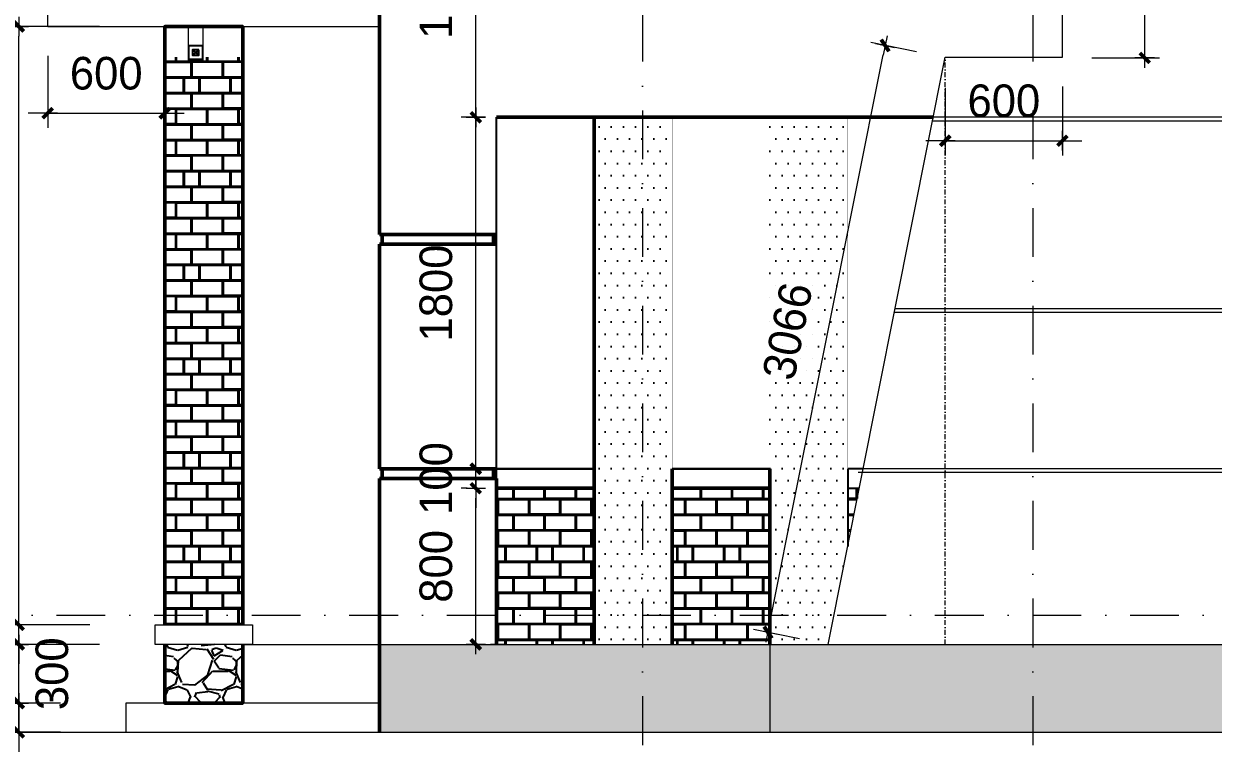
# Model space of a CAD drawing. Header units: millimetres. Extents: x 615730 to 2792744, y 139412 to 597571.
# Drawn here: x 1373906 to 1380001, y 290043 to 293774 of the extents above; entities that cross this region are included whole.
import ezdxf

# ---------------------------------------------------------------- set-up
doc = ezdxf.new("R2010")
doc.units = ezdxf.units.MM
doc.header["$MEASUREMENT"] = 0
doc.header["$PDMODE"] = 34
doc.linetypes.add('DASHDOT', pattern=[1, 0.5, -0.25, 0, -0.25])
doc.layers.get('0').update_dxf_attribs({"lineweight": 5})
for name, color, linetype, lineweight in [('3', 7, 'Continuous', 18), ('5-020', 5, 'Continuous', 15), ('DIM', 7, 'Continuous', 50), ('HATCH', 42, 'Continuous', 5), ('KITCHEN', 4, 'Continuous', 20), ('KT', 148, 'Continuous', 18), ('N.THAY', 130, 'Continuous', 20), ('NET-THAY', 4, 'Continuous', 20), ('thay', 7, 'Continuous', 15), ('TIM TRUC', 149, 'DASHDOT', 9)]:
    doc.layers.add(name, color=color, linetype=linetype, lineweight=lineweight)
for name, color, linetype in [('CUADI', 40, 'Continuous'), ('H', 252, 'Continuous'), ('HACH', 250, 'Continuous'), ('noi that', 29, 'Continuous'), ('VL', 155, 'Continuous')]:
    doc.layers.add(name, color=color, linetype=linetype)
doc.styles.add('VNI-AVO', font='vni-roms.shx')
doc.dimstyles.new('1-50b', dxfattribs={"dimtxt": 167, "dimasz": 50, "dimexe": 75, "dimexo": 150, "dimgap": 120, "dimtad": 1, "dimdec": 0, "dimzin": 12, "dimtxsty": 'VNI-AVO', "dimblk": ']', "dimcen": 0, "dimdle": 50, "dimclrd": 252, "dimclre": 252, "dimclrt": 2, "dimadec": 0, "dimazin": 0, "dimtfac": 1, "dimtdec": 0, "dimtix": 1, "dimtmove": 2, "dimatfit": 0, "dimldrblk": 'OPEN90', "dimfxl": 1, "dimlwd": -1, "dimlwe": -1, "dimarcsym": 0})

# ---------------------------------------------------------------- blocks, each defined once
blk = doc.blocks.new(']')
for p, q in [((1, 0), (-1, 0)), ((0, 1), (0, -1))]:
    blk.add_line(p, q)
at = {"color": 9, "const_width": 0.4}
blk.add_lwpolyline([(-0.51, -0.51), (0.51, 0.51)], dxfattribs=at)
blk = doc.blocks.new('*D2690')
at = {"layer": 'DEFPOINTS', "color": 0, "ltscale": 10, "transparency": 16777216}
for p in [(1376222.1, 291395), (1376328.1, 291395), (1376220.8, 290595)]:
    blk.add_point(p, dxfattribs=at)
at = {"layer": 'KT', "color": 252, "ltscale": 10, "transparency": 16777216}
for p, q in [((1376178.1, 291395), (1376147.1, 291395)), ((1376222.1, 290645), (1376222.1, 291345)), ((1376370.8, 290595), (1376297.1, 290595))]:
    blk.add_line(p, q, dxfattribs=at)
at = {"layer": 'KT', "color": 252, "ltscale": 10, "transparency": 16777216, "xscale": 50, "yscale": 50, "zscale": 50}
for p, rotation in [((1376222.1, 291395), 90), ((1376222.1, 290595), 270)]:
    blk.add_blockref(']', p, dxfattribs=dict(at, rotation=rotation))
at = {"layer": 'KT', "color": 2, "ltscale": 10, "transparency": 16777216, "insert": (1376018.6, 290995), "char_height": 167, "attachment_point": 5, "rotation": 90, "style": 'VNI-AVO'}
blk.add_mtext('800', dxfattribs=at)
blk = doc.blocks.new('_Open90')
at = {"color": 0, "linetype": 'ByBlock', "lineweight": -2}
for p, q in [((0, 0), (-1, 0)), ((-0.5, 0.5), (0, 0)), ((0, 0), (-0.5, -0.5))]:
    blk.add_line(p, q, dxfattribs=at)
blk = doc.blocks.new('*D2691')
at = {"layer": 'DEFPOINTS', "color": 0, "ltscale": 10, "transparency": 16777216}
for p in [(1376222.1, 291495), (1376414.9, 291495), (1376328.1, 291395)]:
    blk.add_point(p, dxfattribs=at)
at = {"layer": 'KT', "color": 252, "ltscale": 10, "transparency": 16777216}
for p, q in [((1376222.1, 291545), (1376222.1, 291595)), ((1376264.9, 291495), (1376147.1, 291495)), ((1376222.1, 291395), (1376222.1, 291495)), ((1376178.1, 291395), (1376147.1, 291395)), ((1376222.1, 291345), (1376222.1, 291295))]:
    blk.add_line(p, q, dxfattribs=at)
at = {"layer": 'KT', "color": 252, "ltscale": 10, "transparency": 16777216, "xscale": 50, "yscale": 50, "zscale": 50}
for p, rotation in [((1376222.1, 291495), 270), ((1376222.1, 291395), 90)]:
    blk.add_blockref(']', p, dxfattribs=dict(at, rotation=rotation))
at = {"layer": 'KT', "color": 2, "ltscale": 10, "transparency": 16777216, "insert": (1376018.6, 291445), "char_height": 167, "attachment_point": 5, "rotation": 90, "style": 'VNI-AVO'}
blk.add_mtext('100', dxfattribs=at)
blk = doc.blocks.new('*D2692')
at = {"layer": 'DEFPOINTS', "color": 0, "ltscale": 10, "transparency": 16777216}
for p in [(1376222.1, 293295), (1376328.1, 293295), (1376414.9, 291495)]:
    blk.add_point(p, dxfattribs=at)
at = {"layer": 'KT', "color": 252, "ltscale": 10, "transparency": 16777216}
for p, q in [((1376178.1, 293295), (1376147.1, 293295)), ((1376222.1, 291545), (1376222.1, 293245)), ((1376264.9, 291495), (1376147.1, 291495))]:
    blk.add_line(p, q, dxfattribs=at)
at = {"layer": 'KT', "color": 252, "ltscale": 10, "transparency": 16777216, "xscale": 50, "yscale": 50, "zscale": 50}
for p, rotation in [((1376222.1, 293295), 90), ((1376222.1, 291495), 270)]:
    blk.add_blockref(']', p, dxfattribs=dict(at, rotation=rotation))
at = {"layer": 'KT', "color": 2, "ltscale": 10, "transparency": 16777216, "insert": (1376018.6, 292395), "char_height": 167, "attachment_point": 5, "rotation": 90, "style": 'VNI-AVO'}
blk.add_mtext('1800', dxfattribs=at)
blk = doc.blocks.new('*D2693')
at = {"layer": 'DEFPOINTS', "color": 0, "ltscale": 10, "transparency": 16777216}
for p in [(1376222.1, 294595), (1376627.2, 294595), (1376328.1, 293295)]:
    blk.add_point(p, dxfattribs=at)
at = {"layer": 'KT', "color": 252, "ltscale": 10, "transparency": 16777216}
for p, q in [((1376477.2, 294595), (1376147.1, 294595)), ((1376222.1, 293345), (1376222.1, 294545)), ((1376178.1, 293295), (1376147.1, 293295))]:
    blk.add_line(p, q, dxfattribs=at)
at = {"layer": 'KT', "color": 252, "ltscale": 10, "transparency": 16777216, "xscale": 50, "yscale": 50, "zscale": 50}
for p, rotation in [((1376222.1, 294595), 90), ((1376222.1, 293295), 270)]:
    blk.add_blockref(']', p, dxfattribs=dict(at, rotation=rotation))
at = {"layer": 'KT', "color": 2, "ltscale": 10, "transparency": 16777216, "insert": (1376018.6, 293945), "char_height": 167, "attachment_point": 5, "rotation": 90, "style": 'VNI-AVO'}
blk.add_mtext('1300', dxfattribs=at)
blk = doc.blocks.new('*D2695')
at = {"layer": 'DEFPOINTS', "color": 0, "ltscale": 10, "transparency": 16777216}
for p in [(1373880.4, 290295), (1374244.7, 290295), (1374244.7, 290145)]:
    blk.add_point(p, dxfattribs=at)
at = {"layer": 'KT', "color": 252, "ltscale": 10, "transparency": 16777216}
for p, q in [((1373880.4, 290345), (1373880.4, 290395)), ((1374094.7, 290295), (1373805.4, 290295)), ((1373880.4, 290145), (1373880.4, 290295)), ((1374094.7, 290145), (1373805.4, 290145)), ((1373880.4, 290095), (1373880.4, 290045))]:
    blk.add_line(p, q, dxfattribs=at)
at = {"layer": 'KT', "color": 252, "ltscale": 10, "transparency": 16777216, "xscale": 50, "yscale": 50, "zscale": 50}
for p, rotation in [((1373880.4, 290295), 270), ((1373880.4, 290145), 90)]:
    blk.add_blockref(']', p, dxfattribs=dict(at, rotation=rotation))
at = {"layer": 'KT', "color": 2, "ltscale": 10, "transparency": 16777216, "insert": (1373676.9, 290220), "char_height": 167, "attachment_point": 5, "rotation": 90, "style": 'VNI-AVO'}
blk.add_mtext('150', dxfattribs=at)
blk = doc.blocks.new('*D2696')
at = {"layer": 'DEFPOINTS', "color": 0, "ltscale": 10, "transparency": 16777216}
for p in [(1373880.4, 290595), (1374444.7, 290595), (1374244.7, 290295)]:
    blk.add_point(p, dxfattribs=at)
at = {"layer": 'KT', "color": 252, "ltscale": 10, "transparency": 16777216}
for p, q in [((1373880.4, 290645), (1373880.4, 290695)), ((1374294.7, 290595), (1373805.4, 290595)), ((1373880.4, 290295), (1373880.4, 290595)), ((1374094.7, 290295), (1373805.4, 290295)), ((1373880.4, 290245), (1373880.4, 290195))]:
    blk.add_line(p, q, dxfattribs=at)
at = {"layer": 'KT', "color": 252, "ltscale": 10, "transparency": 16777216, "xscale": 50, "yscale": 50, "zscale": 50}
for p, rotation in [((1373880.4, 290595), 270), ((1373880.4, 290295), 90)]:
    blk.add_blockref(']', p, dxfattribs=dict(at, rotation=rotation))
at = {"layer": 'KT', "color": 2, "ltscale": 10, "transparency": 16777216, "insert": (1374050.9, 290445), "char_height": 167, "attachment_point": 5, "rotation": 90, "style": 'VNI-AVO'}
blk.add_mtext('300', dxfattribs=at)
blk = doc.blocks.new('*D2697')
at = {"layer": 'DEFPOINTS', "color": 0, "ltscale": 10, "transparency": 16777216}
for p in [(1373880.4, 290695), (1374394.7, 290695), (1374444.7, 290595)]:
    blk.add_point(p, dxfattribs=at)
at = {"layer": 'KT', "color": 252, "ltscale": 10, "transparency": 16777216}
for p, q in [((1373880.4, 290745), (1373880.4, 290795)), ((1374244.7, 290695), (1373805.4, 290695)), ((1373880.4, 290595), (1373880.4, 290695)), ((1374294.7, 290595), (1373805.4, 290595)), ((1373880.4, 290545), (1373880.4, 290495))]:
    blk.add_line(p, q, dxfattribs=at)
at = {"layer": 'KT', "color": 252, "ltscale": 10, "transparency": 16777216, "xscale": 50, "yscale": 50, "zscale": 50}
for p, rotation in [((1373880.4, 290695), 270), ((1373880.4, 290595), 90)]:
    blk.add_blockref(']', p, dxfattribs=dict(at, rotation=rotation))
at = {"layer": 'KT', "color": 2, "ltscale": 10, "transparency": 16777216, "insert": (1373676.9, 290785.6), "char_height": 167, "attachment_point": 5, "rotation": 90, "style": 'VNI-AVO'}
blk.add_mtext('100', dxfattribs=at)
blk = doc.blocks.new('*D2698')
at = {"layer": 'DEFPOINTS', "color": 0, "ltscale": 10, "transparency": 16777216}
for p in [(1373880.4, 293760.1), (1374444.7, 293760.1), (1374394.7, 290695)]:
    blk.add_point(p, dxfattribs=at)
at = {"layer": 'KT', "color": 252, "ltscale": 10, "transparency": 16777216}
for p, q in [((1374294.7, 293760.1), (1373805.4, 293760.1)), ((1373880.4, 290745), (1373880.4, 293710.1)), ((1374244.7, 290695), (1373805.4, 290695))]:
    blk.add_line(p, q, dxfattribs=at)
at = {"layer": 'KT', "color": 252, "ltscale": 10, "transparency": 16777216, "xscale": 50, "yscale": 50, "zscale": 50}
for p, rotation in [((1373880.4, 293760.1), 90), ((1373880.4, 290695), 270)]:
    blk.add_blockref(']', p, dxfattribs=dict(at, rotation=rotation))
at = {"layer": 'KT', "color": 2, "ltscale": 10, "transparency": 16777216, "insert": (1373676.9, 292227.5), "char_height": 167, "attachment_point": 5, "rotation": 90, "style": 'VNI-AVO'}
blk.add_mtext('3065', dxfattribs=at)
blk = doc.blocks.new('*D2699')
at = {"layer": 'DEFPOINTS', "color": 0, "ltscale": 10, "transparency": 16777216}
for p in [(1378319.5, 293663.2), (1378627.9, 293601.7), (1378028.1, 290595)]:
    blk.add_point(p, dxfattribs=at)
at = {"layer": 'KT', "color": 252, "ltscale": 10, "transparency": 16777216}
for p, q in [((1378480.8, 293631), (1378245.9, 293677.9)), ((1377729.4, 290705.5), (1378309.7, 293614.2)), ((1377881, 290624.3), (1377646, 290671.2))]:
    blk.add_line(p, q, dxfattribs=at)
at = {"layer": 'KT', "color": 252, "ltscale": 10, "transparency": 16777216, "xscale": 50.00000000000001, "yscale": 50.00000000000001, "zscale": 50.00000000000001}
for p, rotation in [((1378319.5, 293663.2), 78.71696812834601), ((1377719.6, 290656.5), 258.716968128346)]:
    blk.add_blockref(']', p, dxfattribs=dict(at, rotation=rotation))
at = {"layer": 'KT', "color": 2, "ltscale": 10, "transparency": 16777216, "insert": (1377820, 292199.7), "char_height": 167, "attachment_point": 5, "rotation": 78.71697, "style": 'VNI-AVO'}
blk.add_mtext('3066', dxfattribs=at)
blk = doc.blocks.new('*D2700')
at = {"layer": 'DEFPOINTS', "color": 0, "ltscale": 10, "transparency": 16777216}
for p in [(1378628.1, 293596.8), (1379228.1, 293602.3), (1379228.1, 293175.1)]:
    blk.add_point(p, dxfattribs=at)
at = {"layer": 'KT', "color": 252, "ltscale": 10, "transparency": 16777216}
for p, q in [((1378628.1, 293446.8), (1378628.1, 293100.1)), ((1379228.1, 293452.3), (1379228.1, 293100.1)), ((1378578.1, 293175.1), (1378528.1, 293175.1)), ((1378628.1, 293175.1), (1379228.1, 293175.1)), ((1379278.1, 293175.1), (1379328.1, 293175.1))]:
    blk.add_line(p, q, dxfattribs=at)
at = {"layer": 'KT', "color": 252, "ltscale": 10, "transparency": 16777216, "xscale": 50, "yscale": 50, "zscale": 50}
blk.add_blockref(']', (1378628.1, 293175.1), dxfattribs=at)
at = {"layer": 'KT', "color": 252, "ltscale": 10, "transparency": 16777216, "xscale": 50, "yscale": 50, "zscale": 50, "rotation": 180}
blk.add_blockref(']', (1379228.1, 293175.1), dxfattribs=at)
at = {"layer": 'KT', "color": 2, "ltscale": 10, "transparency": 16777216, "insert": (1378928.1, 293378.6), "char_height": 167, "attachment_point": 5, "style": 'VNI-AVO'}
blk.add_mtext('600', dxfattribs=at)
blk = doc.blocks.new('*D2701')
at = {"layer": 'DEFPOINTS', "color": 0, "ltscale": 10, "transparency": 16777216}
for p in [(1379228.1, 294599), (1379649.8, 294599), (1379228.1, 293599.3)]:
    blk.add_point(p, dxfattribs=at)
at = {"layer": 'KT', "color": 252, "ltscale": 10, "transparency": 16777216}
for p, q in [((1379378.1, 294599), (1379724.8, 294599)), ((1379649.8, 293649.3), (1379649.8, 294549)), ((1379378.1, 293599.3), (1379724.8, 293599.3))]:
    blk.add_line(p, q, dxfattribs=at)
at = {"layer": 'KT', "color": 252, "ltscale": 10, "transparency": 16777216, "xscale": 50, "yscale": 50, "zscale": 50}
for p, rotation in [((1379649.8, 294599), 90), ((1379649.8, 293599.3), 270)]:
    blk.add_blockref(']', p, dxfattribs=dict(at, rotation=rotation))
at = {"layer": 'KT', "color": 2, "ltscale": 10, "transparency": 16777216, "insert": (1379446.3, 294099.1), "char_height": 167, "attachment_point": 5, "rotation": 90, "style": 'VNI-AVO'}
blk.add_mtext('1000', dxfattribs=at)
blk = doc.blocks.new('*D2762')
at = {"layer": 'DEFPOINTS', "color": 0, "ltscale": 10, "transparency": 16777216}
for p in [(1374028.5, 293760.1), (1374628.5, 293760.1), (1374628.5, 293316.2)]:
    blk.add_point(p, dxfattribs=at)
at = {"layer": 'KT', "color": 252, "ltscale": 10, "transparency": 16777216}
for p, q in [((1374028.5, 293610.1), (1374028.5, 293241.2)), ((1374628.5, 293610.1), (1374628.5, 293241.2)), ((1373978.5, 293316.2), (1373928.5, 293316.2)), ((1374028.5, 293316.2), (1374628.5, 293316.2)), ((1374678.5, 293316.2), (1374728.5, 293316.2))]:
    blk.add_line(p, q, dxfattribs=at)
at = {"layer": 'KT', "color": 252, "ltscale": 10, "transparency": 16777216, "xscale": 50, "yscale": 50, "zscale": 50}
blk.add_blockref(']', (1374028.5, 293316.2), dxfattribs=at)
at = {"layer": 'KT', "color": 252, "ltscale": 10, "transparency": 16777216, "xscale": 50, "yscale": 50, "zscale": 50, "rotation": 180}
blk.add_blockref(']', (1374628.5, 293316.2), dxfattribs=at)
at = {"layer": 'KT', "color": 2, "ltscale": 10, "transparency": 16777216, "insert": (1374328.5, 293519.7), "char_height": 167, "attachment_point": 5, "style": 'VNI-AVO'}
blk.add_mtext('600', dxfattribs=at)

msp = doc.modelspace()

# ---------------------------------------------------------------- hatches: boundary and pattern name
at = {"layer": 'H', "ltscale": 10}
h = msp.add_hatch(dxfattribs=at)
h.set_pattern_fill('AR-B816', color=256, scale=10, style=0)
h.set_pattern_definition([(0, (600411.25, 0), (0, 80), []), (90, (600411.25, 0), (-80, 80), [80, -80])])
h.paths.add_polyline_path([(1375723, 290595), (1395572.8, 290595), (1395572.8, 290145), (1375723, 290145)])
at = {"layer": 'HACH'}
h = msp.add_hatch(dxfattribs=at)
h.set_pattern_fill('BRICK08', color=256, scale=20, style=0, pattern_type=2)
h.set_pattern_definition([(0, (601207.4, 3021.7), (0, 480), [75, -405]), (270, (601007.4, 2696.7), (480, -9e-14), [75, -405]), (270, (601167.4, 2696.7), (480, -9e-14), [75, -405]), (270, (600847.4, 2696.7), (480, -9e-14), [75, -405]), (270, (600927.4, 2776.7), (480, -9e-14), [75, -405]), (270, (601087.4, 2776.7), (480, -9e-14), [75, -405]), (270, (601247.4, 2776.7), (480, -9e-14), [75, -405]), (270, (601007.4, 2856.7), (480, -9e-14), [75, -405]), (270, (601167.4, 2856.7), (480, -9e-14), [75, -405]), (270, (600847.4, 2856.7), (480, -9e-14), [75, -405]), (270, (601247.4, 2936.7), (480, -9e-14), [75, -405]), (270, (601087.4, 2936.7), (480, -9e-14), [75, -405]), (270, (600927.4, 2936.7), (480, -9e-14), [75, -405]), (270, (600847.4, 3016.7), (480, -9e-14), [75, -405]), (270, (601167.4, 3016.7), (480, -9e-14), [75, -405]), (270, (601007.4, 3016.7), (480, -9e-14), [75, -405]), (270, (600807.4, 3096.7), (480, -9e-14), [75, -405]), (270, (601207.4, 3096.7), (480, -9e-14), [75, -405]), (270, (601047.4, 3096.7), (480, -9e-14), [75, -405]), (270, (600967.4, 3096.7), (480, -9e-14), [75, -405]), (180, (600842.4, 2781.7), (-6e-14, -480), [155, -325]), (180, (600922.4, 2861.7), (-6e-14, -480), [155, -325]), (180, (600842.4, 2941.7), (-6e-14, -480), [155, -325]), (0, (600807.4, 3021.7), (0, 480), [155, -325]), (0, (600807.4, 3101.7), (0, 480), [35, -445]), (270, (600962.4, 3096.7), (480, -9e-14), [75, -405]), (270, (601042.4, 3096.7), (480, -9e-14), [75, -405]), (270, (601202.4, 3096.7), (480, -9e-14), [75, -405]), (270, (600802.4, 3096.7), (480, -9e-14), [75, -405]), (270, (601162.4, 3016.7), (480, -9e-14), [75, -405]), (270, (601002.4, 3016.7), (480, -9e-14), [75, -405]), (270, (600842.4, 3016.7), (480, -9e-14), [75, -405]), (270, (601242.4, 2936.7), (480, -9e-14), [75, -405]), (270, (601082.4, 2936.7), (480, -9e-14), [75, -405]), (270, (600922.4, 2936.7), (480, -9e-14), [75, -405]), (270, (601162.4, 2856.7), (480, -9e-14), [75, -405]), (270, (601002.4, 2856.7), (480, -9e-14), [75, -405]), (270, (600842.4, 2856.7), (480, -9e-14), [75, -405]), (270, (601242.4, 2776.7), (480, -9e-14), [75, -405]), (270, (601082.4, 2776.7), (480, -9e-14), [75, -405]), (270, (600922.4, 2776.7), (480, -9e-14), [75, -405]), (270, (601162.4, 2696.7), (480, -9e-14), [75, -405]), (270, (601002.4, 2696.7), (480, -9e-14), [75, -405]), (270, (600842.4, 2696.7), (480, -9e-14), [75, -405]), (0, (600807.4, 3096.7), (0, 480), [155, -325]), (180, (600922.4, 2936.7), (-6e-14, -480), [155, -325]), (180, (600842.4, 2696.7), (-6e-14, -480), [155, -325]), (0, (600847.4, 2696.7), (0, 480), [155, -325]), (0, (600927.4, 2701.7), (0, 480), [155, -325]), (0, (601087.4, 2701.7), (0, 480), [155, -325]), (0, (601087.4, 2776.7), (0, 480), [155, -325]), (0, (601007.4, 2781.7), (0, 480), [155, -325]), (0, (600927.4, 2776.7), (0, 480), [155, -325]), (0, (600847.4, 2781.7), (0, 480), [155, -325]), (0, (600847.4, 2856.7), (0, 480), [155, -325]), (0, (600927.4, 2861.7), (0, 480), [155, -325]), (0, (601007.4, 2856.7), (0, 480), [155, -325]), (0, (601087.4, 2861.7), (0, 480), [155, -325]), (0, (600767.4, 2776.7), (0, 480), [155, -325]), (0, (600767.4, 2701.7), (0, 480), [155, -325]), (0, (600687.4, 2856.7), (0, 480), [155, -325]), (180, (601162.4, 2696.7), (-6e-14, -480), [155, -325]), (0, (600967.4, 3096.7), (0, 480), [75, -405]), (0, (601047.4, 3096.7), (0, 480), [155, -325]), (0, (600847.4, 3016.7), (0, 480), [155, -325]), (0, (600967.4, 3021.7), (0, 480), [75, -405]), (0, (601047.4, 3021.7), (0, 480), [155, -325]), (0, (601007.4, 3016.7), (0, 480), [155, -325]), (0, (601007.4, 2941.7), (0, 480), [155, -325]), (0, (600847.4, 2941.7), (0, 480), [155, -325]), (0, (600927.4, 2936.7), (0, 480), [155, -325]), (0, (601087.4, 2936.7), (0, 480), [155, -325]), (0, (601207.4, 3096.7), (0, 480), [75, -405]), (0, (600687.4, 3016.7), (0, 480), [155, -325]), (0, (600847.4, 3101.7), (0, 480), [155, -325]), (0, (601007.4, 3101.7), (0, 480), [155, -325]), (0, (601167.4, 3101.7), (0, 480), [120, -360])])
h.paths.add_polyline_path([(1375028.5, 293602.3), (1374628.5, 293602.3), (1374628.5, 290695), (1375028.5, 290695)])
at = {"layer": 'HACH', "ltscale": 10}
h = msp.add_hatch(dxfattribs=at)
h.set_pattern_fill('DOTS', color=256, scale=1000, style=0)
h.set_pattern_definition([(0, (600416.32, 2621.69), (31.25, 62.5), [0, -62.5])])
h.paths.add_polyline_path([(1377228.1, 293295), (1376828.1, 293295), (1376828.1, 290595), (1377228.1, 290595), (1377228.1, 291495)])
h.paths.add_polyline_path([(1377727.9, 291495), (1377728.1, 291495), (1377728.1, 290595), (1378028.1, 290595), (1378128.1, 291096.2), (1378128.1, 291495), (1378128.1, 293295), (1377727.9, 293295)])
at = {"layer": 'HACH'}
h = msp.add_hatch(dxfattribs=at)
h.set_pattern_fill('BRICK08', color=256, scale=20, style=0, pattern_type=2)
h.set_pattern_definition([(0, (600856.3, 3021.7), (0, 480), [75, -405]), (270, (600656.3, 2696.7), (480, -9e-14), [75, -405]), (270, (600816.3, 2696.7), (480, -9e-14), [75, -405]), (270, (600496.3, 2696.7), (480, -9e-14), [75, -405]), (270, (600576.3, 2776.7), (480, -9e-14), [75, -405]), (270, (600736.3, 2776.7), (480, -9e-14), [75, -405]), (270, (600896.3, 2776.7), (480, -9e-14), [75, -405]), (270, (600656.3, 2856.7), (480, -9e-14), [75, -405]), (270, (600816.3, 2856.7), (480, -9e-14), [75, -405]), (270, (600496.3, 2856.7), (480, -9e-14), [75, -405]), (270, (600896.3, 2936.7), (480, -9e-14), [75, -405]), (270, (600736.3, 2936.7), (480, -9e-14), [75, -405]), (270, (600576.3, 2936.7), (480, -9e-14), [75, -405]), (270, (600496.3, 3016.7), (480, -9e-14), [75, -405]), (270, (600816.3, 3016.7), (480, -9e-14), [75, -405]), (270, (600656.3, 3016.7), (480, -9e-14), [75, -405]), (270, (600456.3, 3096.7), (480, -9e-14), [75, -405]), (270, (600856.3, 3096.7), (480, -9e-14), [75, -405]), (270, (600696.3, 3096.7), (480, -9e-14), [75, -405]), (270, (600616.3, 3096.7), (480, -9e-14), [75, -405]), (180, (600491.3, 2781.7), (-6e-14, -480), [155, -325]), (180, (600571.3, 2861.7), (-6e-14, -480), [155, -325]), (180, (600491.3, 2941.7), (-6e-14, -480), [155, -325]), (0, (600456.3, 3021.7), (0, 480), [155, -325]), (0, (600456.3, 3101.7), (0, 480), [35, -445]), (270, (600611.3, 3096.7), (480, -9e-14), [75, -405]), (270, (600691.3, 3096.7), (480, -9e-14), [75, -405]), (270, (600851.3, 3096.7), (480, -9e-14), [75, -405]), (270, (600451.3, 3096.7), (480, -9e-14), [75, -405]), (270, (600811.3, 3016.7), (480, -9e-14), [75, -405]), (270, (600651.3, 3016.7), (480, -9e-14), [75, -405]), (270, (600491.3, 3016.7), (480, -9e-14), [75, -405]), (270, (600891.3, 2936.7), (480, -9e-14), [75, -405]), (270, (600731.3, 2936.7), (480, -9e-14), [75, -405]), (270, (600571.3, 2936.7), (480, -9e-14), [75, -405]), (270, (600811.3, 2856.7), (480, -9e-14), [75, -405]), (270, (600651.3, 2856.7), (480, -9e-14), [75, -405]), (270, (600491.3, 2856.7), (480, -9e-14), [75, -405]), (270, (600891.3, 2776.7), (480, -9e-14), [75, -405]), (270, (600731.3, 2776.7), (480, -9e-14), [75, -405]), (270, (600571.3, 2776.7), (480, -9e-14), [75, -405]), (270, (600811.3, 2696.7), (480, -9e-14), [75, -405]), (270, (600651.3, 2696.7), (480, -9e-14), [75, -405]), (270, (600491.3, 2696.7), (480, -9e-14), [75, -405]), (0, (600456.3, 3096.7), (0, 480), [155, -325]), (180, (600571.3, 2936.7), (-6e-14, -480), [155, -325]), (180, (600491.3, 2696.7), (-6e-14, -480), [155, -325]), (0, (600496.3, 2696.7), (0, 480), [155, -325]), (0, (600576.3, 2701.7), (0, 480), [155, -325]), (0, (600736.3, 2701.7), (0, 480), [155, -325]), (0, (600736.3, 2776.7), (0, 480), [155, -325]), (0, (600656.3, 2781.7), (0, 480), [155, -325]), (0, (600576.3, 2776.7), (0, 480), [155, -325]), (0, (600496.3, 2781.7), (0, 480), [155, -325]), (0, (600496.3, 2856.7), (0, 480), [155, -325]), (0, (600576.3, 2861.7), (0, 480), [155, -325]), (0, (600656.3, 2856.7), (0, 480), [155, -325]), (0, (600736.3, 2861.7), (0, 480), [155, -325]), (0, (600416.3, 2776.7), (0, 480), [155, -325]), (0, (600416.3, 2701.7), (0, 480), [155, -325]), (0, (600336.3, 2856.7), (0, 480), [155, -325]), (180, (600811.3, 2696.7), (-6e-14, -480), [155, -325]), (0, (600616.3, 3096.7), (0, 480), [75, -405]), (0, (600696.3, 3096.7), (0, 480), [155, -325]), (0, (600496.3, 3016.7), (0, 480), [155, -325]), (0, (600616.3, 3021.7), (0, 480), [75, -405]), (0, (600696.3, 3021.7), (0, 480), [155, -325]), (0, (600656.3, 3016.7), (0, 480), [155, -325]), (0, (600656.3, 2941.7), (0, 480), [155, -325]), (0, (600496.3, 2941.7), (0, 480), [155, -325]), (0, (600576.3, 2936.7), (0, 480), [155, -325]), (0, (600736.3, 2936.7), (0, 480), [155, -325]), (0, (600856.3, 3096.7), (0, 480), [75, -405]), (0, (600336.3, 3016.7), (0, 480), [155, -325]), (0, (600496.3, 3101.7), (0, 480), [155, -325]), (0, (600656.3, 3101.7), (0, 480), [155, -325]), (0, (600816.3, 3101.7), (0, 480), [120, -360])])
h.paths.add_polyline_path([(1376828.1, 291395), (1376328.1, 291395), (1376328.1, 290595), (1376828.1, 290595)])
h.paths.add_polyline_path([(1377728.1, 291395), (1377228.1, 291395), (1377228.1, 290595), (1377728.1, 290595)])
h.paths.add_polyline_path([(1378187.7, 291395), (1378128.1, 291395), (1378128.1, 291096.2)])
at = {"layer": 'noi that'}
h = msp.add_hatch(dxfattribs=at)
h.set_pattern_fill('GRAVEL', color=256, scale=300, style=0)
h.set_pattern_definition([(228.0128, (735909.842, 2921.688), (-2399.99946965, -2700.0004025), [40.3608, -3995.7264]), (184.9697, (735882.842, 2891.688), (3600.00031546, 299.9973921), [69.2604, -6856.7775]), (132.5104, (735813.842, 2885.688), (2999.9972155, -3300.00260216), [48.8364, -4834.8096]), (267.2737, (735696.842, 2810.688), (299.99880532, 6000.0000885), [63.0714, -6244.0674]), (292.8337, (735693.842, 2747.688), (-1500.00297163, 3599.99892353), [61.8465, -6122.8119]), (357.2737, (735717.842, 2690.688), (-6000.0000885, 299.99880532), [63.0714, -6244.0674]), (37.6942, (735780.842, 2687.688), (-3900.00220369, -2999.99712155), [83.4087, -8257.4547]), (72.2553, (735846.842, 2738.688), (2100.00322881, 6599.99886937), [78.7464, -7795.8963]), (121.4296, (735870.842, 2813.688), (-2400.00247025, 3899.99851095), [63.285, -6265.2219]), (175.2364, (735837.842, 2867.688), (3300.0002839, -299.9974598), [72.2496, -3540.2289]), (222.3974, (735765.842, 2873.688), (-3600.00220532, -3299.9976246), [93.4344, -9250.0125]), (138.8141, (735993.842, 2807.688), (-2100.000884, 1799.999194), [31.8903, -3157.1532]), (171.4692, (735969.842, 2828.688), (3899.99948544, -600.002373), [60.6711, -6006.4533]), (225, (735909.84, 2837.69), (-3e-14, -300.00009), [42.4263, -381.8376]), (203.1986, (735888.84, 2873.688), (1499.9999192, 600.0003976), [22.8474, -2261.8845]), (291.8014, (735867.84, 2864.69), (-299.999973, 900.000082), [32.3109, -1583.2386]), (30.9638, (735879.84, 2834.69), (899.9994067, 600.000745), [52.4787, -1696.8069]), (161.5651, (735924.84, 2861.69), (600.00013, -299.999521), [37.9473, -910.7361]), (16.3895, (735693.842, 2864.688), (3000.00065952, 899.99781295), [53.16, -5262.8535]), (70.3462, (735744.842, 2879.688), (-1199.9985742, -3300.0006407), [44.5983, -4415.2224]), (293.1986, (735924.84, 2921.688), (-600.0003976, 1499.9999192), [45.6945, -2239.0374]), (343.6105, (735942.842, 2879.688), (-3000.00065952, 899.99781295), [53.16, -5262.8535]), (339.444, (735693.842, 2678.688), (-1500.0005534, 599.998799), [51.264, -2511.9372]), (294.7751, (735741.842, 2660.688), (-1499.9976568, 3300.00102655), [42.9534, -4252.3929]), (66.8014, (735927.84, 2621.688), (600.0003976, 1499.9999192), [45.6945, -2239.0374]), (17.354, (735945.842, 2663.688), (-3900.00060573, -1199.9983507), [50.2893, -4978.6272]), (69.444, (735780.842, 2621.688), (-599.998799, -1500.0005534), [25.632, -2537.5692]), (101.3099, (735909.84, 2621.69), (-299.9992896, 1200.0002257), [15.297, -1514.4087]), (165.9638, (735906.84, 2636.69), (900.000164, -299.999417), [61.8465, -1175.085]), (186.009, (735846.842, 2651.688), (2999.99992527, 299.99979524), [57.315, -5674.1769]), (303.6901, (735879.84, 2807.69), (-300.0004, 599.999867), [43.2666, -1038.3987]), (353.1572, (735903.842, 2771.688), (5099.99980964, -600.00239938), [75.5382, -7478.2689]), (60.9454, (735978.842, 2762.688), (-1200.0000082, -2100.0001154), [30.8868, -3057.8022]), (90, (735993.84, 2789.7), (-300, 300), [18, -282]), (120.2564, (735840.842, 2660.688), (1199.99846604, -2100.00073676), [41.6772, -4126.056]), (48.0128, (735819.842, 2696.688), (2399.99946965, 2700.0004025), [80.7216, -3955.3656]), (0, (735873.84, 2756.7), (300, 300), [78, -222]), (325.3048, (735951.842, 2756.688), (-2999.9982777, 2100.0025829), [47.4342, -4695.9822]), (254.0546, (735990.84, 2729.688), (-299.9999668, -1200.000038), [43.6806, -2140.3524]), (207.646, (735978.842, 2687.688), (-5699.99874215, -3000.00231395), [71.1195, -7040.8422]), (175.4261, (735915.842, 2654.688), (-3900.0001675, 299.99844035), [75.2397, -7448.7222])])
h.paths.add_polyline_path([(1375028.5, 290595), (1374628.5, 290595), (1374628.5, 290295), (1375028.5, 290295)])

# ---------------------------------------------------------------- linework, layer by layer
at = {"layer": '3'}
for p, q in [((1379228.1, 293602.3, 13.1), (1379228.1, 294595, 13.1)), ((1378028.1, 290595, 13.1), (1378628.1, 293602.3, 13.1)), ((1378628.1, 293602.3, 13.1), (1379228.1, 293602.3, 13.1)), ((1375028.5, 290595), (1375728.1, 290595, 13.1))]:
    msp.add_line(p, q, dxfattribs=at)
at = {"layer": '3', "elevation": 13.1}
for points in [[(1375728.1, 290595), (1395577.8, 290595)], [(1375728.1, 290295), (1374728.5, 290295)]]:
    msp.add_lwpolyline(points, dxfattribs=at)
at = {"layer": '3'}
msp.add_lwpolyline([(1374728.5, 290295), (1374728.5, 290295), (1374728.5, 290295), (1374428.5, 290295), (1374428.5, 290145)], dxfattribs=at)
at = {"layer": '5-020', "color": 1, "elevation": 13.1}
msp.add_lwpolyline([(1371957.5, 290145), (1377477.4, 290145), (1377477.4, 290145), (1396572.6, 290145)], dxfattribs=at)
at = {"layer": 'CUADI'}
for p, q in [((1374802.8, 293641.5), (1374770.1, 293613.6)), ((1374770.1, 293641.5), (1374802.8, 293613.6)), ((1374802.8, 293641.5), (1374770.1, 293613.6)), ((1374770.1, 293641.5), (1374802.8, 293613.6)), ((1374802.8, 293641.5), (1374770.1, 293613.6)), ((1374770.1, 293641.5), (1374802.8, 293613.6)), ((1374802.8, 293641.5), (1374770.1, 293613.6)), ((1374770.1, 293641.5), (1374802.8, 293613.6)), ((1374802.8, 293641.5), (1374770.1, 293613.6)), ((1374770.1, 293641.5), (1374802.8, 293613.6)), ((1374802.8, 293641.5), (1374770.1, 293613.6)), ((1374770.1, 293641.5), (1374802.8, 293613.6)), ((1374802.8, 293641.5), (1374770.1, 293613.6)), ((1374770.1, 293641.5), (1374802.8, 293613.6)), ((1374802.8, 293641.5), (1374770.1, 293613.6)), ((1374770.1, 293641.5), (1374802.8, 293613.6)), ((1374802.8, 293641.5), (1374770.1, 293613.6)), ((1374770.1, 293641.5), (1374802.8, 293613.6)), ((1374802.8, 293641.5), (1374770.1, 293613.6)), ((1374770.1, 293641.5), (1374802.8, 293613.6)), ((1374802.8, 293641.5), (1374770.1, 293613.6)), ((1374770.1, 293641.5), (1374802.8, 293613.6)), ((1374802.8, 293641.5), (1374770.1, 293613.6)), ((1374770.1, 293641.5), (1374802.8, 293613.6)), ((1374802.8, 293641.5), (1374770.1, 293613.6)), ((1374770.1, 293641.5), (1374802.8, 293613.6)), ((1374802.8, 293641.5), (1374770.1, 293613.6)), ((1374770.1, 293641.5), (1374802.8, 293613.6)), ((1374802.8, 293641.5), (1374770.1, 293613.6)), ((1374770.1, 293641.5), (1374802.8, 293613.6)), ((1374822.8, 293583.2), (1374750.1, 293583.2)), ((1374822.8, 293583.2), (1374750.1, 293583.2)), ((1374822.8, 293583.2), (1374750.1, 293583.2)), ((1374822.8, 293583.2), (1374750.1, 293583.2)), ((1374822.8, 293583.2), (1374750.1, 293583.2)), ((1374822.8, 293583.2), (1374750.1, 293583.2)), ((1374822.8, 293583.2), (1374750.1, 293583.2)), ((1374822.8, 293583.2), (1374750.1, 293583.2)), ((1374822.8, 293583.2), (1374750.1, 293583.2)), ((1374822.8, 293583.2), (1374750.1, 293583.2)), ((1374822.8, 293583.2), (1374750.1, 293583.2)), ((1374822.8, 293583.2), (1374750.1, 293583.2)), ((1374822.8, 293583.2), (1374750.1, 293583.2)), ((1374822.8, 293583.2), (1374750.1, 293583.2)), ((1374822.8, 293583.2), (1374750.1, 293583.2))]:
    msp.add_line(p, q, dxfattribs=at)
for points in [[(1374822.8, 293661.5), (1374750.1, 293661.5), (1374750.1, 293593.6), (1374822.8, 293593.6)], [(1374822.8, 293661.5), (1374750.1, 293661.5), (1374750.1, 293593.6), (1374822.8, 293593.6)], [(1374822.8, 293661.5), (1374750.1, 293661.5), (1374750.1, 293593.6), (1374822.8, 293593.6)], [(1374822.8, 293661.5), (1374750.1, 293661.5), (1374750.1, 293593.6), (1374822.8, 293593.6)], [(1374822.8, 293661.5), (1374750.1, 293661.5), (1374750.1, 293593.6), (1374822.8, 293593.6)], [(1374822.8, 293661.5), (1374750.1, 293661.5), (1374750.1, 293593.6), (1374822.8, 293593.6)], [(1374822.8, 293661.5), (1374750.1, 293661.5), (1374750.1, 293593.6), (1374822.8, 293593.6)], [(1374822.8, 293661.5), (1374750.1, 293661.5), (1374750.1, 293593.6), (1374822.8, 293593.6)], [(1374822.8, 293661.5), (1374750.1, 293661.5), (1374750.1, 293593.6), (1374822.8, 293593.6)], [(1374822.8, 293661.5), (1374750.1, 293661.5), (1374750.1, 293593.6), (1374822.8, 293593.6)], [(1374822.8, 293661.5), (1374750.1, 293661.5), (1374750.1, 293593.6), (1374822.8, 293593.6)], [(1374822.8, 293661.5), (1374750.1, 293661.5), (1374750.1, 293593.6), (1374822.8, 293593.6)], [(1374822.8, 293661.5), (1374750.1, 293661.5), (1374750.1, 293593.6), (1374822.8, 293593.6)], [(1374822.8, 293661.5), (1374750.1, 293661.5), (1374750.1, 293593.6), (1374822.8, 293593.6)], [(1374822.8, 293661.5), (1374750.1, 293661.5), (1374750.1, 293593.6), (1374822.8, 293593.6)], [(1374802.8, 293641.5), (1374770.1, 293641.5), (1374770.1, 293613.6), (1374802.8, 293613.6)], [(1374802.8, 293641.5), (1374770.1, 293641.5), (1374770.1, 293613.6), (1374802.8, 293613.6)], [(1374802.8, 293641.5), (1374770.1, 293641.5), (1374770.1, 293613.6), (1374802.8, 293613.6)], [(1374802.8, 293641.5), (1374770.1, 293641.5), (1374770.1, 293613.6), (1374802.8, 293613.6)], [(1374802.8, 293641.5), (1374770.1, 293641.5), (1374770.1, 293613.6), (1374802.8, 293613.6)], [(1374802.8, 293641.5), (1374770.1, 293641.5), (1374770.1, 293613.6), (1374802.8, 293613.6)], [(1374802.8, 293641.5), (1374770.1, 293641.5), (1374770.1, 293613.6), (1374802.8, 293613.6)], [(1374802.8, 293641.5), (1374770.1, 293641.5), (1374770.1, 293613.6), (1374802.8, 293613.6)], [(1374802.8, 293641.5), (1374770.1, 293641.5), (1374770.1, 293613.6), (1374802.8, 293613.6)], [(1374802.8, 293641.5), (1374770.1, 293641.5), (1374770.1, 293613.6), (1374802.8, 293613.6)], [(1374802.8, 293641.5), (1374770.1, 293641.5), (1374770.1, 293613.6), (1374802.8, 293613.6)], [(1374802.8, 293641.5), (1374770.1, 293641.5), (1374770.1, 293613.6), (1374802.8, 293613.6)], [(1374802.8, 293641.5), (1374770.1, 293641.5), (1374770.1, 293613.6), (1374802.8, 293613.6)], [(1374802.8, 293641.5), (1374770.1, 293641.5), (1374770.1, 293613.6), (1374802.8, 293613.6)], [(1374802.8, 293641.5), (1374770.1, 293641.5), (1374770.1, 293613.6), (1374802.8, 293613.6)]]:
    msp.add_lwpolyline(points, close=True, dxfattribs=at)
at = {"layer": 'DIM', "ltscale": 10}
for p, q in [((1375728.1, 292695, 13.1), (1375728.1, 293995, 13.1)), ((1376328.1, 293295, 13.1), (1378566.7, 293295, 13.1)), ((1376828.1, 290595, 13.1), (1376828.1, 293295, 13.1)), ((1375728.1, 292695, 13.1), (1376328.1, 292695, 13.1)), ((1375743.1, 292695, 13.1), (1375743.1, 292645, 13.1)), ((1376313.1, 292695, 13.1), (1376313.1, 292645, 13.1)), ((1375728.1, 291495, 13.1), (1375728.1, 292645, 13.1)), ((1375728.1, 292645, 13.1), (1376328.1, 292645, 13.1)), ((1375728.1, 291495, 13.1), (1376328.1, 291495, 13.1)), ((1375743.1, 291495, 13.1), (1375743.1, 291445, 13.1)), ((1376313.1, 291495, 13.1), (1376313.1, 291445, 13.1)), ((1377228.1, 291495, 13.1), (1377228.1, 290595, 13.1)), ((1377728.1, 291495, 13.1), (1377728.1, 290595, 13.1)), ((1375728.1, 290145, 13.1), (1375728.1, 291445, 13.1)), ((1375728.1, 291445, 13.1), (1376328.1, 291445, 13.1)), ((1376328.1, 290595, 13.1), (1376328.1, 291445, 13.1)), ((1376328.1, 291395, 13.1), (1376827.9, 291395, 13.1)), ((1377228.1, 291395, 13.1), (1377727.9, 291395, 13.1))]:
    msp.add_line(p, q, dxfattribs=at)
for points in [[(1375028.5, 290695), (1375028.5, 293760.1), (1374628.5, 293760.1), (1374628.5, 290695)], [(1374628.5, 290595), (1374628.5, 290295), (1375028.5, 290295), (1375028.5, 290595)]]:
    msp.add_lwpolyline(points, dxfattribs=at)
at = {"layer": 'HATCH', "elevation": 13.1}
msp.add_lwpolyline([(1377404.3, 290145), (1392027.3, 290145)], dxfattribs=at)
at = {"layer": 'KITCHEN'}
for q in [(1374028.5, 296548.4), (1375728.1, 293760.1, 13.1)]:
    msp.add_line((1374028.5, 293760.1), q, dxfattribs=at)
at = {"layer": 'KT', "ltscale": 10}
for p, q in [((1381868.1, 293275, 13.1), (1378562.7, 293275, 13.1)), ((1381868.1, 293295, 13.1), (1378566.7, 293295, 13.1)), ((1378371.2, 292315, 13.1), (1381868.1, 292315, 13.1)), ((1381868.1, 292295, 13.1), (1378367.2, 292295, 13.1)), ((1388828, 291495, 13.1), (1378180.9, 291495, 13.1)), ((1388828, 291475, 13.1), (1378180.9, 291475, 13.1)), ((1377728.1, 290595, 13.1), (1377728.1, 290145, 13.1))]:
    msp.add_line(p, q, dxfattribs=at)
at = {"layer": 'N.THAY'}
msp.add_line((1378128.1, 291495, 13.1), (1378207.6, 291495, 13.1), dxfattribs=at)
at = {"layer": 'NET-THAY'}
msp.add_lwpolyline([(1374578.5, 290695), (1375078.5, 290695), (1375078.5, 290595), (1374578.5, 290595)], close=True, dxfattribs=at)
at = {"layer": 'noi that', "ltscale": 10, "const_width": 1, "elevation": 13.1}
msp.add_lwpolyline([(1378627.9, 293601.7), (1378627.9, 293295), (1378128.1, 293295), (1378128.1, 291495), (1378207.6, 291495)], dxfattribs=at)
for points in [[(1376827.9, 293295), (1376328.1, 293295), (1376328.1, 291495), (1376827.9, 291495)], [(1377727.9, 293295), (1377228.1, 293295), (1377228.1, 291495), (1377727.9, 291495)]]:
    msp.add_lwpolyline(points, close=True, dxfattribs=at)
at = {"layer": 'thay'}
for p, q in [((1374750.1, 293583.2), (1374750.1, 293760.1)), ((1374822.8, 293760.1), (1374822.8, 293583.2))]:
    msp.add_line(p, q, dxfattribs=at)
at = {"layer": 'TIM TRUC', "ltscale": 500}
for p, q in [((1377077, 299831.5, 13.1), (1377077, 287548.1, 13.1)), ((1379077, 299831.5, 13.1), (1379077, 287548.1, 13.1)), ((1371073.3, 290745, 13.1), (1396464.1, 290745, 13.1))]:
    msp.add_line(p, q, dxfattribs=at)
at = {"layer": 'TIM TRUC', "ltscale": 50}
msp.add_line((1378628.1, 290595, 13.1), (1378628.1, 293602.3, 13.1), dxfattribs=at)
at = {"layer": 'VL', "ltscale": 10}
for p, q in [((1376328.1, 290595, 13.1), (1376328.1, 293295, 13.1)), ((1376828.1, 291495, 13.1), (1376328.1, 291495, 13.1)), ((1376328.1, 291495, 13.1), (1376827.9, 291495, 13.1)), ((1377228.1, 291495, 13.1), (1377728.1, 291495, 13.1)), ((1377728.1, 291495, 13.1), (1377228.1, 291495, 13.1)), ((1378128.1, 291495, 13.1), (1378128.1, 291096.2, 13.1)), ((1378207.6, 291495, 13.1), (1378128.1, 291495, 13.1)), ((1378628.1, 291495, 13.1), (1378627.9, 291495, 13.1)), ((1378128.1, 291395, 13.1), (1378187.7, 291395, 13.1))]:
    msp.add_line(p, q, dxfattribs=at)

# ---------------------------------------------------------------- dimensions: what is measured, and where the dimension line sits
at = {"layer": 'KT', "ltscale": 10}
for base, p1, p2, picture, middle in [((1376222.1, 294595, 13.1), (1376328.1, 293295, 13.1), (1376627.2, 294595, 13.1), '*D2693', (1376018.6, 293945, 13.1)), ((1379649.8, 294599, 13.1), (1379228.1, 293599.3, 13.1), (1379228.1, 294599, 13.1), '*D2701', (1379446.3, 294099.1, 13.1)), ((1373880.4, 293760.1), (1374394.7, 290695), (1374444.7, 293760.1), '*D2698', (1373676.9, 292227.5)), ((1376222.1, 293295, 13.1), (1376414.9, 291495, 13.1), (1376328.1, 293295, 13.1), '*D2692', (1376018.6, 292395, 13.1)), ((1376222.1, 291495, 13.1), (1376328.1, 291395, 13.1), (1376414.9, 291495, 13.1), '*D2691', (1376018.6, 291445, 13.1)), ((1376222.1, 291395, 13.1), (1376220.8, 290595, 13.1), (1376328.1, 291395, 13.1), '*D2690', (1376018.6, 290995, 13.1)), ((1373880.4, 290295), (1374244.7, 290145), (1374244.7, 290295), '*D2695', (1373676.9, 290220))]:
    dim = msp.add_linear_dim(base=base, p1=p1, p2=p2, angle=90, dimstyle='1-50b', dxfattribs=at)
    dim.commit()
    dim.dimension.update_dxf_attribs({"geometry": picture, "text_midpoint": middle})
for base, p1, p2, picture, middle in [((1374628.5, 293316.2), (1374028.5, 293760.1), (1374628.5, 293760.1), '*D2762', (1374328.5, 293519.7)), ((1379228.1, 293175.1, 13.1), (1378628.1, 293596.8, 13.1), (1379228.1, 293602.3, 13.1), '*D2700', (1378928.1, 293378.6, 13.1))]:
    dim = msp.add_linear_dim(base=base, p1=p1, p2=p2, dimstyle='1-50b', dxfattribs=at)
    dim.commit()
    dim.dimension.update_dxf_attribs({"geometry": picture, "text_midpoint": middle})
dim = msp.add_aligned_dim(p1=(1378028.1, 290595, 13.1), p2=(1378627.9, 293601.7, 13.1), distance=314.5, dimstyle='1-50b', dxfattribs=at)
dim.commit()
dim.dimension.update_dxf_attribs({"geometry": '*D2699', "text_midpoint": (1377820, 292199.7, 13.1)})
for base, p1, p2, picture, middle in [((1373880.4, 290695), (1374444.7, 290595), (1374394.7, 290695), '*D2697', (1373676.9, 290785.6)), ((1373880.4, 290595), (1374244.7, 290295), (1374444.7, 290595), '*D2696', (1374050.9, 290445))]:
    dim = msp.add_linear_dim(base=base, p1=p1, p2=p2, angle=90, dimstyle='1-50b', dxfattribs=at)
    dim.commit()
    dim.dimension.update_dxf_attribs({"geometry": picture, "text_midpoint": middle, "dimtype": 160})

doc.saveas('drawing.dxf')
